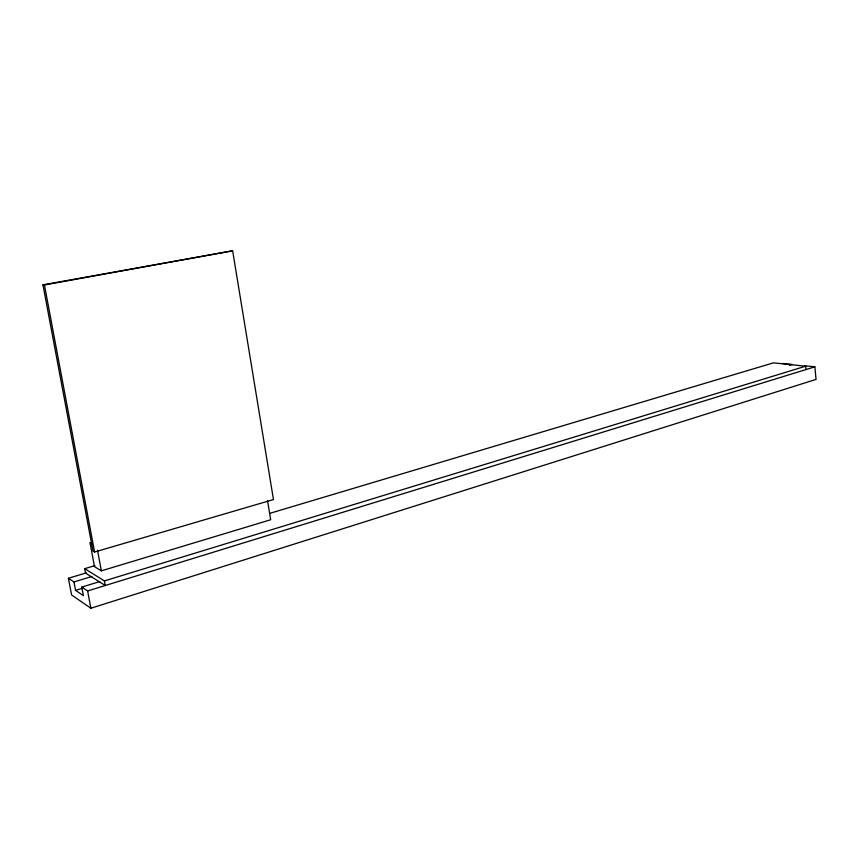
<?xml version="1.0" encoding="UTF-8"?>
<svg xmlns="http://www.w3.org/2000/svg" width="859" height="859" viewBox="0 0 859 859"><rect width="100%" height="100%" fill="white"/><g stroke="black" fill="none" stroke-linecap="round" stroke-linejoin="round"><path stroke-width="1.29" d="M86.372 572.856L68.387 578.268L71.587 594.965L90.893 608.236L816.05 379.399L814.858 366.825L805.119 365.816M99.719 581.597L81.766 587.084L87.618 590.949L814.858 366.825M94.995 565.598L84.708 568.669L104.411 580.909L805.613 366.202L805.935 369.574M68.387 578.268L73.949 581.94L75.56 590.38L83.259 588.018M92.235 543.779L89.959 542.491L94.511 566.682L101.362 570.838L270.682 519.759L267.525 500.625M73.949 581.94L91.934 576.486M789.442 365.236L792.009 364.452L782.624 363.475M269.737 513.371L773.433 362.852L805.613 366.202M94.587 552.026L273.473 499.562L232.639 250.807L42.95 284.834L93.008 551.113L94.587 552.026L44.432 284.984L42.95 284.834M44.432 284.984L232.639 250.807M75.56 590.38L83.398 595.652L81.766 587.084M84.708 568.669L85.546 573.103L105.27 585.505L104.411 580.909M87.618 590.949L90.893 608.236M97.496 550.222L101.362 570.838"/></g></svg>
